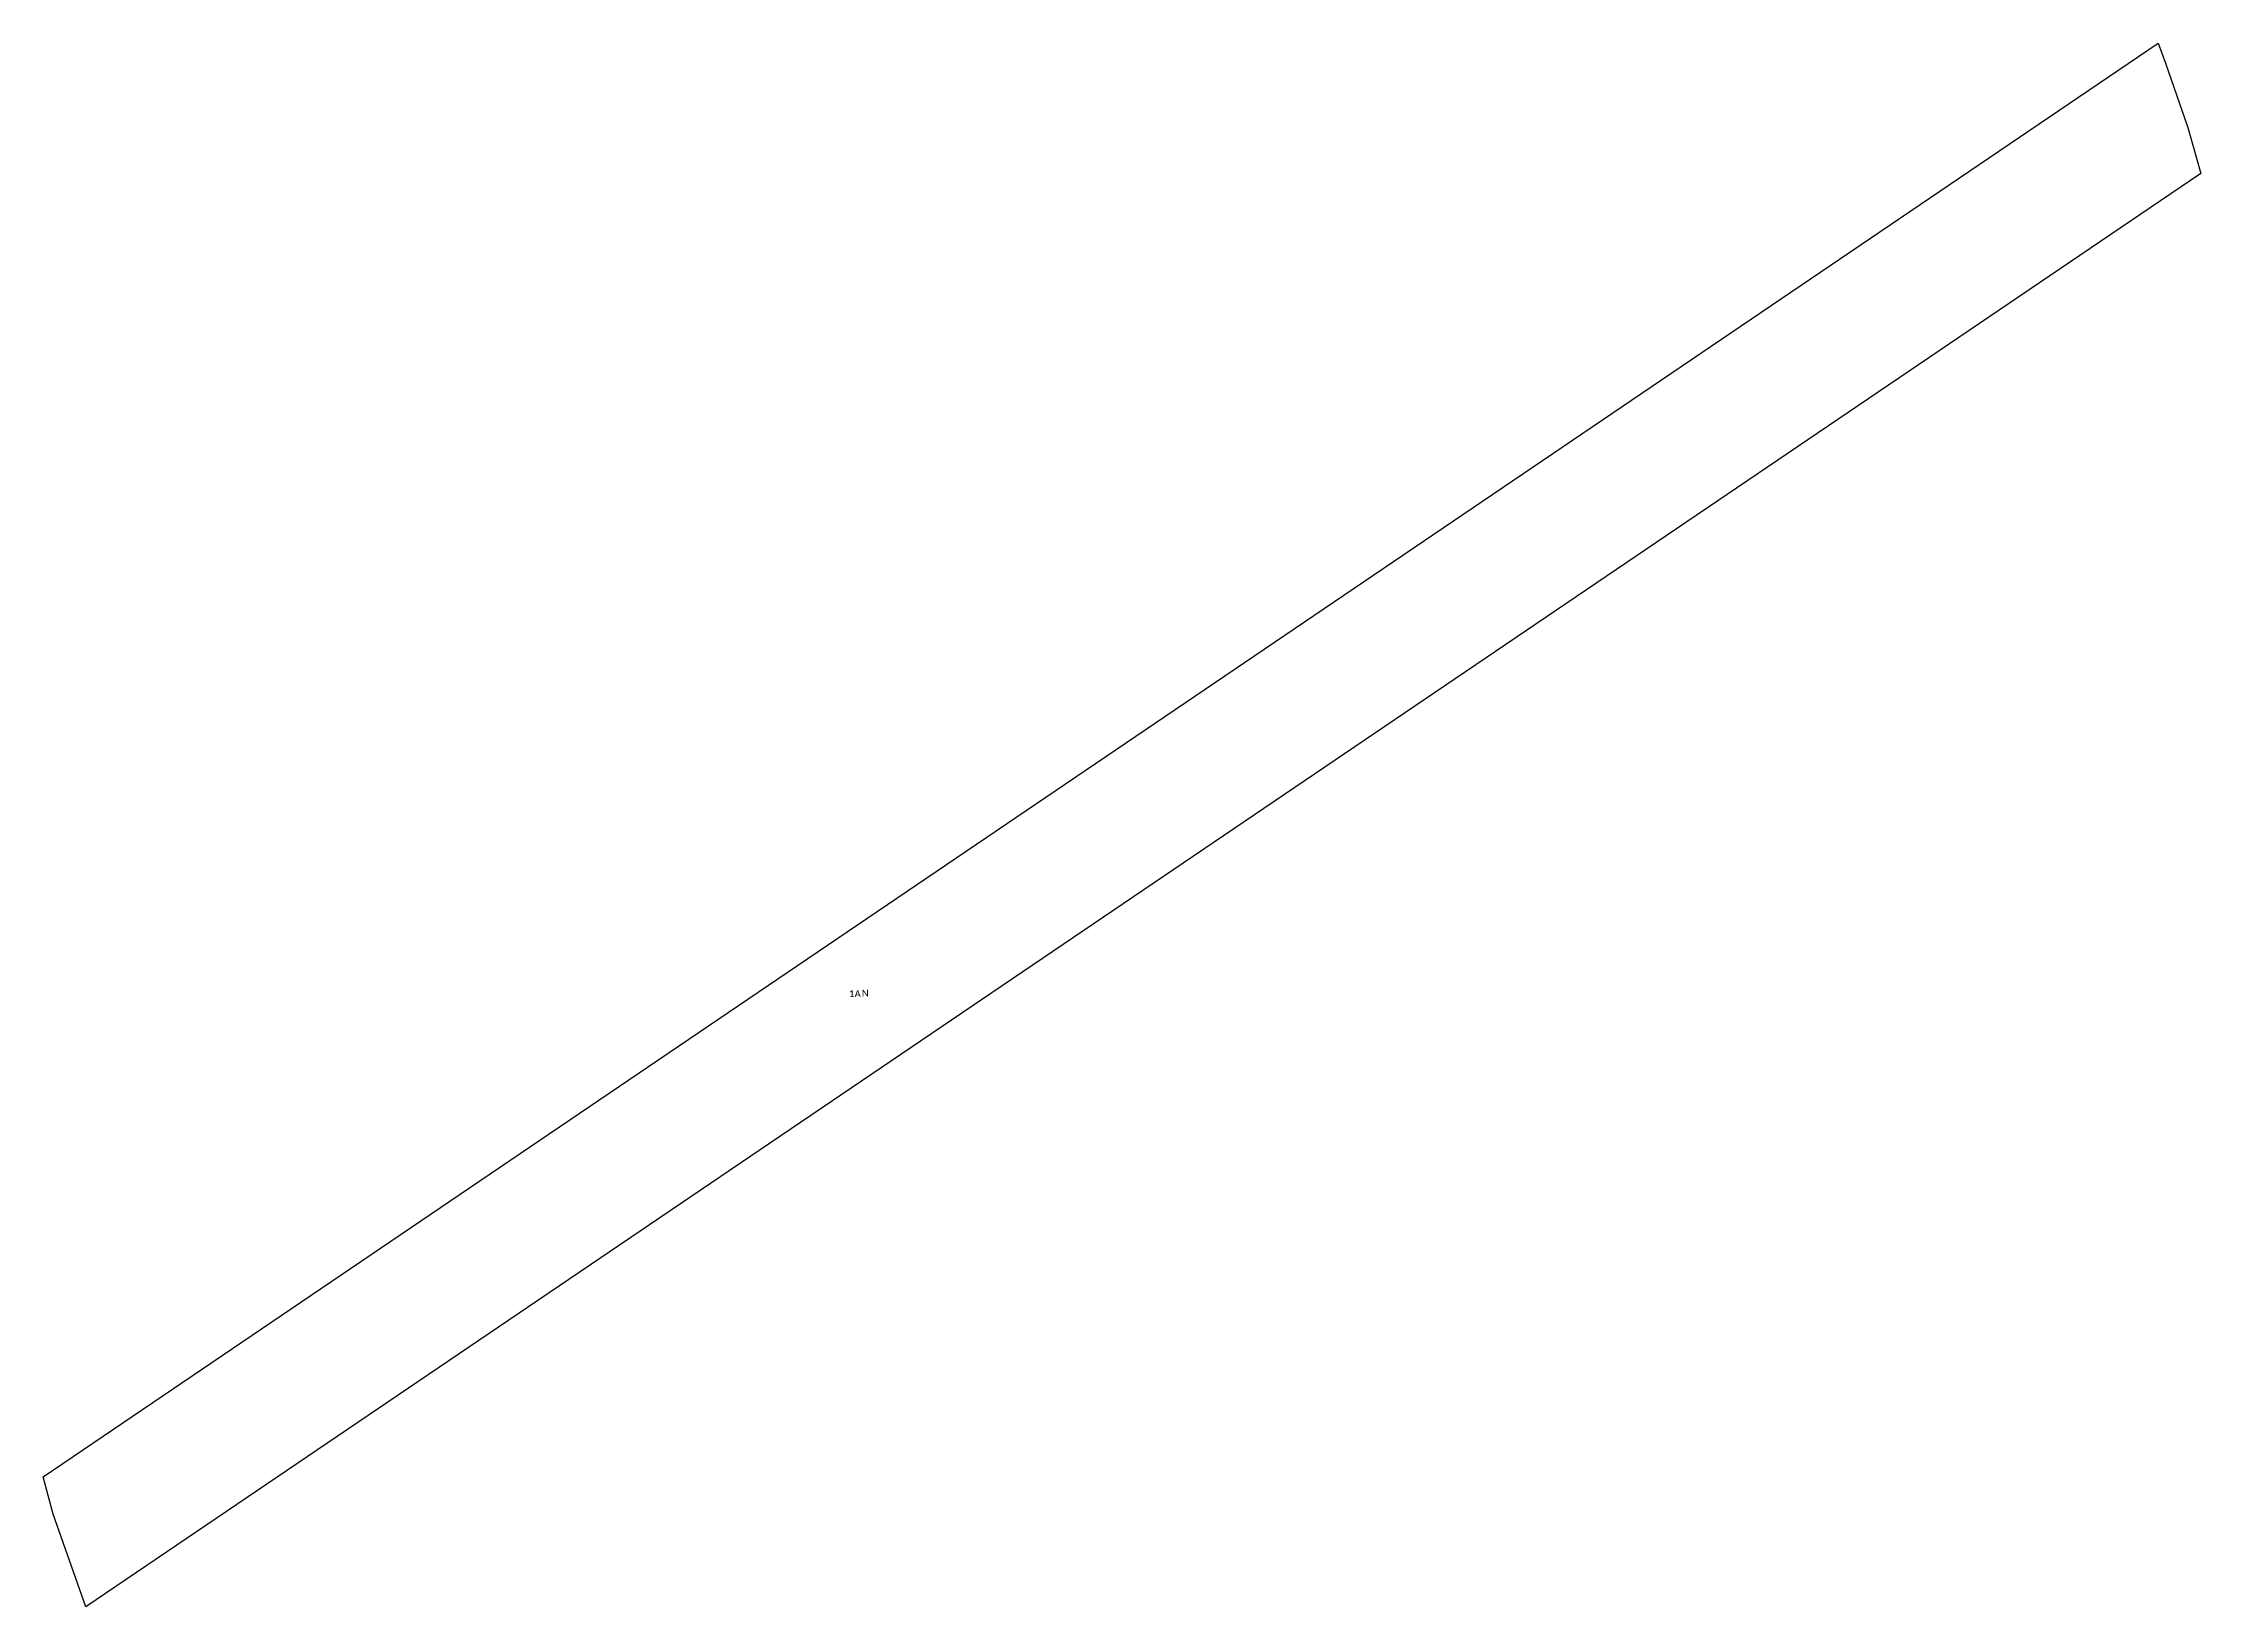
# Model space of a CAD drawing. Extents: x 613391 to 613707, y 647477 to 647706.
import ezdxf

# ---------------------------------------------------------------- set-up
doc = ezdxf.new("R2010")
doc.units = 0
for name, color, linetype in [('_CAT_FOL', 7, 'Continuous'), ('_IMPREJMUIT', 150, 'Continuous'), ('_NR_PARCELA', 50, 'Continuous'), ('_PARCELA_NOU_feb2025', 50, 'Continuous')]:
    doc.layers.add(name, color=color, linetype=linetype)
doc.styles.add('texte', font='')
doc.styles.get('texte').set_extended_font_data('Calibri')

msp = doc.modelspace()

# ---------------------------------------------------------------- linework, layer by layer
at = {"layer": '_PARCELA_NOU_feb2025'}
msp.add_lwpolyline([(613701.69, 647702.71), (613704.93, 647693.29), (613706.85, 647686.59), (613397.63, 647477), (613392.85, 647490.55), (613391.4, 647496.03), (613700.62, 647705.63)], close=True, dxfattribs=at)

# ---------------------------------------------------------------- texts
at = {"layer": '_CAT_FOL', "style": 'texte'}
msp.add_text('A', height=1, dxfattribs=at).set_placement((613510.03, 647566.15))
at = {"layer": '_IMPREJMUIT', "style": 'texte'}
msp.add_text('N', height=1, dxfattribs=at).set_placement((613511.09, 647566.23))
at = {"layer": '_NR_PARCELA', "style": 'texte'}
msp.add_text('1', height=1, dxfattribs=at).set_placement((613509.2, 647566.15))

doc.saveas('drawing.dxf')
